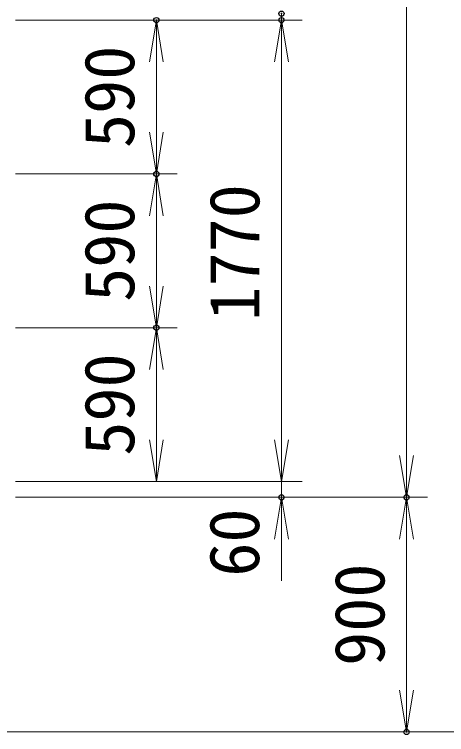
# Model space of a CAD drawing. Units: millimetres at full size. Extents: x -16800 to 16800, y -11880 to 11880.
# Drawn here: x -195 to 1464, y -2252 to 509 of the extents above; entities that cross this region are included whole.
import ezdxf
from ezdxf.enums import TextEntityAlignment as Align

# ---------------------------------------------------------------- set-up
doc = ezdxf.new("R2010")
doc.units = ezdxf.units.MM
doc.header["$LTSCALE"] = 40
doc.header["$PDMODE"] = 32
doc.header["$PDSIZE"] = 20
doc.layers.add('0-6_D-STR-DIM', color=7, linetype='Continuous', lineweight=13)
doc.layers.add('0-7_0', color=7, linetype='Continuous', lineweight=18)
doc.layers.add('0-8_Defpoints', color=253, linetype='Continuous')
doc.styles.add('ＭＳ ゴシック', font='')
doc.styles.get('ＭＳ ゴシック').set_extended_font_data('MS Gothic')

# ---------------------------------------------------------------- blocks, each defined once
blk = doc.blocks.new('_Open')
at = {"layer": '0-7_0'}
blk.add_line((-40, 6.67), (0, 0), dxfattribs=at)
blk.add_lwpolyline([(-40, -6.67), (0, 0), (-40, 0)], dxfattribs=at)

msp = doc.modelspace()

# ---------------------------------------------------------------- linework, layer by layer
at = {"layer": '0-6_D-STR-DIM'}
for p, q in [((1309.92, 6657.52), (1309.92, -1342.48)), ((829.92, 487.52), (829.92, 512.52)), ((-190.08, 487.52), (429.92, 487.52)), ((-190.08, 487.52), (909.92, 487.52)), ((-190.08, 487.52), (909.92, 487.52)), ((349.92, -102.48), (349.92, 487.52)), ((829.92, -1282.48), (829.92, 487.52)), ((829.92, 327.52), (829.92, 167.52)), ((-190.08, -102.48), (429.92, -102.48)), ((-190.08, -102.48), (429.92, -102.48)), ((349.92, -692.48), (349.92, -102.48)), ((-190.08, -692.48), (429.92, -692.48)), ((-190.08, -692.48), (429.92, -692.48)), ((349.92, -1282.48), (349.92, -692.48)), ((829.92, -1122.48), (829.92, -962.48)), ((-190.08, -1282.48), (429.92, -1282.48)), ((-190.08, -1282.48), (909.92, -1282.48)), ((-190.08, -1282.48), (909.92, -1282.48)), ((829.92, -1282.48), (829.92, -1342.48)), ((-190.08, -1342.48), (909.92, -1342.48)), ((-190.08, -1342.48), (1389.92, -1342.48)), ((-190.08, -1342.48), (1389.92, -1342.48)), ((1309.92, -1342.48), (1309.92, -2242.48)), ((829.92, -1502.48), (829.92, -1662.48)), ((-915.08, -2242.48), (1389.92, -2242.48)), ((-915.08, -2242.48), (1869.92, -2242.48))]:
    msp.add_line(p, q, dxfattribs=at)
at = {"layer": '0-8_Defpoints'}
for p in [(349.92, 487.52), (829.92, 512.52), (829.92, 487.52), (349.92, -102.48), (349.92, -692.48), (829.92, -1342.48), (1309.92, -1342.48), (1309.92, -2242.48)]:
    msp.add_point(p, dxfattribs=at)

# ---------------------------------------------------------------- block references
at = {"layer": '0-6_D-STR-DIM', "xscale": 4, "yscale": 4}
for p, rotation in [((349.92, 487.52), 90), ((829.92, 487.52), 90), ((829.92, 487.52), 90), ((349.92, -102.48), 270), ((349.92, -102.48), 90), ((349.92, -692.48), 270), ((349.92, -692.48), 90), ((349.92, -1282.48), 270), ((829.92, -1282.48), 270), ((829.92, -1282.48), 270), ((1309.92, -1342.48), 270), ((829.92, -1342.48), 90), ((1309.92, -1342.48), 90), ((1309.92, -2242.48), 270)]:
    msp.add_blockref('_Open', p, dxfattribs=dict(at, rotation=rotation))

# ---------------------------------------------------------------- texts
at = {"layer": '0-6_D-STR-DIM', "style": 'ＭＳ ゴシック'}
for s, p in [('590', (322.93, -3.03)), ('1770', (802.93, -665.16)), ('590', (322.93, -593.03)), ('590', (322.93, -1183.03)), ('60', (802.11, -1646.97)), ('900', (1282.93, -1989.03))]:
    msp.add_text(s, height=192.4, rotation=90, dxfattribs=at).set_placement(p, align=Align.BOTTOM_LEFT)

doc.saveas('drawing.dxf')
